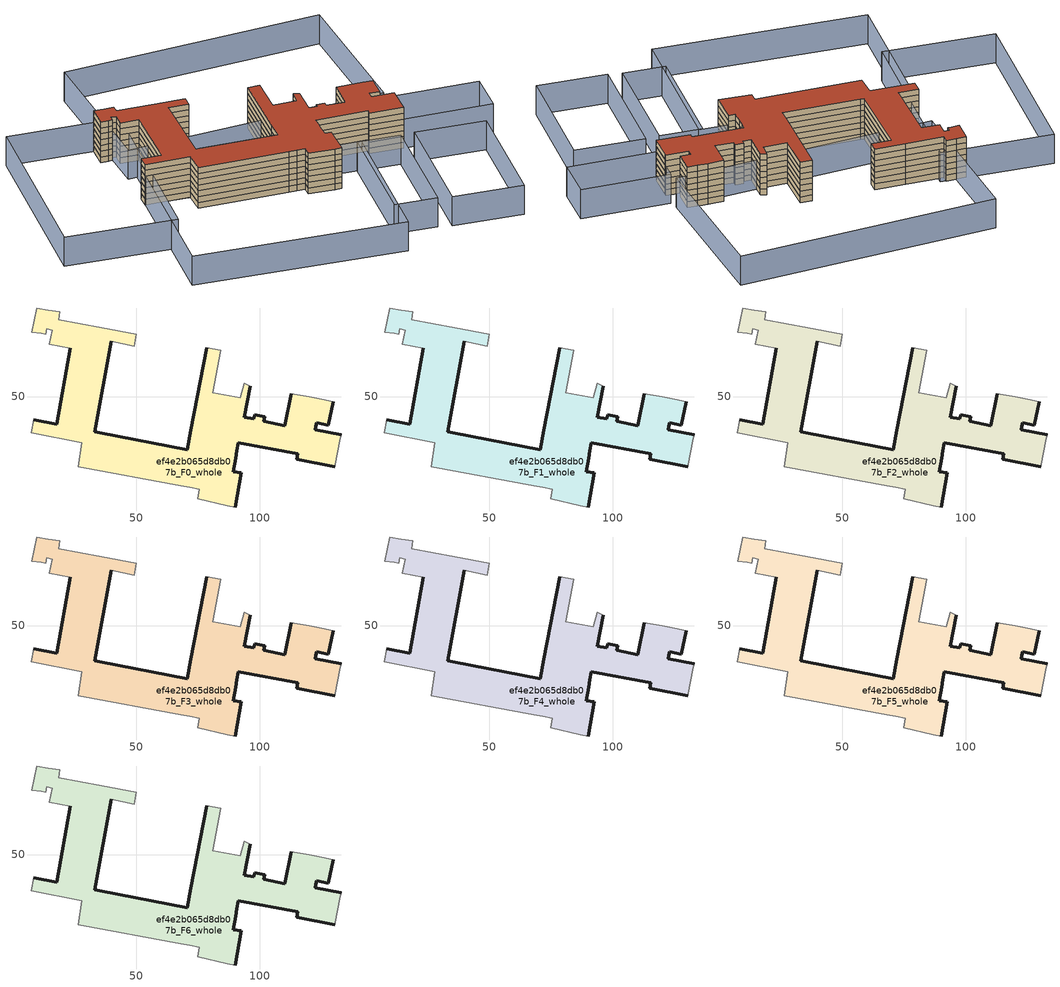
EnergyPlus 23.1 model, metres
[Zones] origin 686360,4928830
ef4e2b065d8db07b_F0_whole
 floor ground (EU_floor_Construction): 125.04,48.91 129.69,48.01 127.83,38.39 123.05,39.32 122.76,37.93 122.47,36.55 132.95,34.51 132.53,33.1 130.39,21.66 114.93,24.76 115.41,26.89 91.41,31.36 90.83,28.12 90.32,25.1 89.39,19.68 92.49,19.15 90.09,5.35 86.97,5.89 74.92,8.65 75.65,12.62 71.82,13.34 68.08,14.04 26.61,21.7 28.16,31.35 7.68,35.35 8.6,40.62 17.9,38.81 23.46,69.57 15.01,71.26 16.14,76.87 13.87,77.41 13.47,75.3 11.62,75.51 7.92,76.03 9.96,85.82 14.61,84.98 19.23,84.23 18.74,81.08 36.07,77.85 50.16,75.2 49.3,70.43 39.9,72.32 33.34,35.82 35.3,35.43 70.68,28.6 72.21,36.48 78.7,69.83 84.21,68.79 81.08,51.65 92.23,49.61 93.72,55.46 96.28,54.24 93.81,41.74 97.66,40.98 97.98,42.6 101.99,41.81 101.62,39.97 110.19,38.28 112.77,51.05 120.13,49.87 z0
 wall outside (EU_wall_Construction): 90.09,5.35 92.49,19.15 89.39,19.68 90.32,25.1 90.83,28.12 91.41,31.36 115.41,26.89 114.93,24.76 130.39,21.66 / 132.95,34.51 122.47,36.55 122.76,37.93 123.05,39.32 127.83,38.39 129.69,48.01 / 112.77,51.05 110.19,38.28 101.62,39.97 101.99,41.81 97.98,42.6 97.66,40.98 93.81,41.74 96.28,54.24 / 78.7,69.83 72.21,36.48 70.68,28.6 35.3,35.43 33.34,35.82 39.9,72.32 / 23.46,69.57 17.9,38.81 8.6,40.62 z0:3
 wall adiabatic (EU_wall_Construction): 130.39,21.66 132.53,33.1 132.95,34.51 / 129.69,48.01 125.04,48.91 120.13,49.87 112.77,51.05 / 96.28,54.24 93.72,55.46 92.23,49.61 81.08,51.65 84.21,68.79 78.7,69.83 / 39.9,72.32 49.3,70.43 50.16,75.2 36.07,77.85 18.74,81.08 19.23,84.23 14.61,84.98 9.96,85.82 7.92,76.03 11.62,75.51 13.47,75.3 13.87,77.41 16.14,76.87 15.01,71.26 23.46,69.57 / 8.6,40.62 7.68,35.35 28.16,31.35 26.61,21.7 68.08,14.04 71.82,13.34 75.65,12.62 74.92,8.65 86.97,5.89 90.09,5.35 z0:3
ef4e2b065d8db07b_F1_whole
 floor to ef4e2b065d8db07b_F0_whole (EU_floor_Construction): 125.04,48.91 129.69,48.01 127.83,38.39 123.05,39.32 122.76,37.93 122.47,36.55 132.95,34.51 132.53,33.1 130.39,21.66 114.93,24.76 115.41,26.89 91.41,31.36 90.83,28.12 90.32,25.1 89.39,19.68 92.49,19.15 90.09,5.35 86.97,5.89 74.92,8.65 75.65,12.62 71.82,13.34 68.08,14.04 26.61,21.7 28.16,31.35 7.68,35.35 8.6,40.62 17.9,38.81 23.46,69.57 15.01,71.26 16.14,76.87 13.87,77.41 13.47,75.3 11.62,75.51 7.92,76.03 9.96,85.82 14.61,84.98 19.23,84.23 18.74,81.08 36.07,77.85 50.16,75.2 49.3,70.43 39.9,72.32 33.34,35.82 35.3,35.43 70.68,28.6 72.21,36.48 78.7,69.83 84.21,68.79 81.08,51.65 92.23,49.61 93.72,55.46 96.28,54.24 93.81,41.74 97.66,40.98 97.98,42.6 101.99,41.81 101.62,39.97 110.19,38.28 112.77,51.05 120.13,49.87 z3
 wall outside (EU_wall_Construction): 90.09,5.35 92.49,19.15 89.39,19.68 90.32,25.1 90.83,28.12 91.41,31.36 115.41,26.89 114.93,24.76 130.39,21.66 / 132.95,34.51 122.47,36.55 122.76,37.93 123.05,39.32 127.83,38.39 129.69,48.01 / 112.77,51.05 110.19,38.28 101.62,39.97 101.99,41.81 97.98,42.6 97.66,40.98 93.81,41.74 96.28,54.24 / 78.7,69.83 72.21,36.48 70.68,28.6 35.3,35.43 33.34,35.82 39.9,72.32 / 23.46,69.57 17.9,38.81 8.6,40.62 z3:6
 wall adiabatic (EU_wall_Construction): 130.39,21.66 132.53,33.1 132.95,34.51 / 129.69,48.01 125.04,48.91 120.13,49.87 112.77,51.05 / 96.28,54.24 93.72,55.46 92.23,49.61 81.08,51.65 84.21,68.79 78.7,69.83 / 39.9,72.32 49.3,70.43 50.16,75.2 36.07,77.85 18.74,81.08 19.23,84.23 14.61,84.98 9.96,85.82 7.92,76.03 11.62,75.51 13.47,75.3 13.87,77.41 16.14,76.87 15.01,71.26 23.46,69.57 / 8.6,40.62 7.68,35.35 28.16,31.35 26.61,21.7 68.08,14.04 71.82,13.34 75.65,12.62 74.92,8.65 86.97,5.89 90.09,5.35 z3:6
ef4e2b065d8db07b_F2_whole
 floor to ef4e2b065d8db07b_F1_whole (EU_floor_Construction): 125.04,48.91 129.69,48.01 127.83,38.39 123.05,39.32 122.76,37.93 122.47,36.55 132.95,34.51 132.53,33.1 130.39,21.66 114.93,24.76 115.41,26.89 91.41,31.36 90.83,28.12 90.32,25.1 89.39,19.68 92.49,19.15 90.09,5.35 86.97,5.89 74.92,8.65 75.65,12.62 71.82,13.34 68.08,14.04 26.61,21.7 28.16,31.35 7.68,35.35 8.6,40.62 17.9,38.81 23.46,69.57 15.01,71.26 16.14,76.87 13.87,77.41 13.47,75.3 11.62,75.51 7.92,76.03 9.96,85.82 14.61,84.98 19.23,84.23 18.74,81.08 36.07,77.85 50.16,75.2 49.3,70.43 39.9,72.32 33.34,35.82 35.3,35.43 70.68,28.6 72.21,36.48 78.7,69.83 84.21,68.79 81.08,51.65 92.23,49.61 93.72,55.46 96.28,54.24 93.81,41.74 97.66,40.98 97.98,42.6 101.99,41.81 101.62,39.97 110.19,38.28 112.77,51.05 120.13,49.87 z6
 wall outside (EU_wall_Construction): 90.09,5.35 92.49,19.15 89.39,19.68 90.32,25.1 90.83,28.12 91.41,31.36 115.41,26.89 114.93,24.76 130.39,21.66 / 132.95,34.51 122.47,36.55 122.76,37.93 123.05,39.32 127.83,38.39 129.69,48.01 / 112.77,51.05 110.19,38.28 101.62,39.97 101.99,41.81 97.98,42.6 97.66,40.98 93.81,41.74 96.28,54.24 / 78.7,69.83 72.21,36.48 70.68,28.6 35.3,35.43 33.34,35.82 39.9,72.32 / 23.46,69.57 17.9,38.81 8.6,40.62 z6:9
 wall adiabatic (EU_wall_Construction): 130.39,21.66 132.53,33.1 132.95,34.51 / 129.69,48.01 125.04,48.91 120.13,49.87 112.77,51.05 / 96.28,54.24 93.72,55.46 92.23,49.61 81.08,51.65 84.21,68.79 78.7,69.83 / 39.9,72.32 49.3,70.43 50.16,75.2 36.07,77.85 18.74,81.08 19.23,84.23 14.61,84.98 9.96,85.82 7.92,76.03 11.62,75.51 13.47,75.3 13.87,77.41 16.14,76.87 15.01,71.26 23.46,69.57 / 8.6,40.62 7.68,35.35 28.16,31.35 26.61,21.7 68.08,14.04 71.82,13.34 75.65,12.62 74.92,8.65 86.97,5.89 90.09,5.35 z6:9
ef4e2b065d8db07b_F3_whole
 floor to ef4e2b065d8db07b_F2_whole (EU_floor_Construction): 125.04,48.91 129.69,48.01 127.83,38.39 123.05,39.32 122.76,37.93 122.47,36.55 132.95,34.51 132.53,33.1 130.39,21.66 114.93,24.76 115.41,26.89 91.41,31.36 90.83,28.12 90.32,25.1 89.39,19.68 92.49,19.15 90.09,5.35 86.97,5.89 74.92,8.65 75.65,12.62 71.82,13.34 68.08,14.04 26.61,21.7 28.16,31.35 7.68,35.35 8.6,40.62 17.9,38.81 23.46,69.57 15.01,71.26 16.14,76.87 13.87,77.41 13.47,75.3 11.62,75.51 7.92,76.03 9.96,85.82 14.61,84.98 19.23,84.23 18.74,81.08 36.07,77.85 50.16,75.2 49.3,70.43 39.9,72.32 33.34,35.82 35.3,35.43 70.68,28.6 72.21,36.48 78.7,69.83 84.21,68.79 81.08,51.65 92.23,49.61 93.72,55.46 96.28,54.24 93.81,41.74 97.66,40.98 97.98,42.6 101.99,41.81 101.62,39.97 110.19,38.28 112.77,51.05 120.13,49.87 z9
 wall outside (EU_wall_Construction): 90.09,5.35 92.49,19.15 89.39,19.68 90.32,25.1 90.83,28.12 91.41,31.36 115.41,26.89 114.93,24.76 130.39,21.66 / 132.95,34.51 122.47,36.55 122.76,37.93 123.05,39.32 127.83,38.39 129.69,48.01 / 112.77,51.05 110.19,38.28 101.62,39.97 101.99,41.81 97.98,42.6 97.66,40.98 93.81,41.74 96.28,54.24 / 78.7,69.83 72.21,36.48 70.68,28.6 35.3,35.43 33.34,35.82 39.9,72.32 / 23.46,69.57 17.9,38.81 8.6,40.62 z9:12
 wall adiabatic (EU_wall_Construction): 130.39,21.66 132.53,33.1 132.95,34.51 / 129.69,48.01 125.04,48.91 120.13,49.87 112.77,51.05 / 96.28,54.24 93.72,55.46 92.23,49.61 81.08,51.65 84.21,68.79 78.7,69.83 / 39.9,72.32 49.3,70.43 50.16,75.2 36.07,77.85 18.74,81.08 19.23,84.23 14.61,84.98 9.96,85.82 7.92,76.03 11.62,75.51 13.47,75.3 13.87,77.41 16.14,76.87 15.01,71.26 23.46,69.57 / 8.6,40.62 7.68,35.35 28.16,31.35 26.61,21.7 68.08,14.04 71.82,13.34 75.65,12.62 74.92,8.65 86.97,5.89 90.09,5.35 z9:12
ef4e2b065d8db07b_F4_whole
 floor to ef4e2b065d8db07b_F3_whole (EU_floor_Construction): 125.04,48.91 129.69,48.01 127.83,38.39 123.05,39.32 122.76,37.93 122.47,36.55 132.95,34.51 132.53,33.1 130.39,21.66 114.93,24.76 115.41,26.89 91.41,31.36 90.83,28.12 90.32,25.1 89.39,19.68 92.49,19.15 90.09,5.35 86.97,5.89 74.92,8.65 75.65,12.62 71.82,13.34 68.08,14.04 26.61,21.7 28.16,31.35 7.68,35.35 8.6,40.62 17.9,38.81 23.46,69.57 15.01,71.26 16.14,76.87 13.87,77.41 13.47,75.3 11.62,75.51 7.92,76.03 9.96,85.82 14.61,84.98 19.23,84.23 18.74,81.08 36.07,77.85 50.16,75.2 49.3,70.43 39.9,72.32 33.34,35.82 35.3,35.43 70.68,28.6 72.21,36.48 78.7,69.83 84.21,68.79 81.08,51.65 92.23,49.61 93.72,55.46 96.28,54.24 93.81,41.74 97.66,40.98 97.98,42.6 101.99,41.81 101.62,39.97 110.19,38.28 112.77,51.05 120.13,49.87 z12
 wall outside (EU_wall_Construction): 90.09,5.35 92.49,19.15 89.39,19.68 90.32,25.1 90.83,28.12 91.41,31.36 115.41,26.89 114.93,24.76 130.39,21.66 / 132.95,34.51 122.47,36.55 122.76,37.93 123.05,39.32 127.83,38.39 129.69,48.01 / 112.77,51.05 110.19,38.28 101.62,39.97 101.99,41.81 97.98,42.6 97.66,40.98 93.81,41.74 96.28,54.24 / 78.7,69.83 72.21,36.48 70.68,28.6 35.3,35.43 33.34,35.82 39.9,72.32 / 23.46,69.57 17.9,38.81 8.6,40.62 z12:15
 wall adiabatic (EU_wall_Construction): 130.39,21.66 132.53,33.1 132.95,34.51 / 129.69,48.01 125.04,48.91 120.13,49.87 112.77,51.05 / 96.28,54.24 93.72,55.46 92.23,49.61 81.08,51.65 84.21,68.79 78.7,69.83 / 39.9,72.32 49.3,70.43 50.16,75.2 36.07,77.85 18.74,81.08 19.23,84.23 14.61,84.98 9.96,85.82 7.92,76.03 11.62,75.51 13.47,75.3 13.87,77.41 16.14,76.87 15.01,71.26 23.46,69.57 / 8.6,40.62 7.68,35.35 28.16,31.35 26.61,21.7 68.08,14.04 71.82,13.34 75.65,12.62 74.92,8.65 86.97,5.89 90.09,5.35 z12:15
ef4e2b065d8db07b_F5_whole
 floor to ef4e2b065d8db07b_F4_whole (EU_floor_Construction): 125.04,48.91 129.69,48.01 127.83,38.39 123.05,39.32 122.76,37.93 122.47,36.55 132.95,34.51 132.53,33.1 130.39,21.66 114.93,24.76 115.41,26.89 91.41,31.36 90.83,28.12 90.32,25.1 89.39,19.68 92.49,19.15 90.09,5.35 86.97,5.89 74.92,8.65 75.65,12.62 71.82,13.34 68.08,14.04 26.61,21.7 28.16,31.35 7.68,35.35 8.6,40.62 17.9,38.81 23.46,69.57 15.01,71.26 16.14,76.87 13.87,77.41 13.47,75.3 11.62,75.51 7.92,76.03 9.96,85.82 14.61,84.98 19.23,84.23 18.74,81.08 36.07,77.85 50.16,75.2 49.3,70.43 39.9,72.32 33.34,35.82 35.3,35.43 70.68,28.6 72.21,36.48 78.7,69.83 84.21,68.79 81.08,51.65 92.23,49.61 93.72,55.46 96.28,54.24 93.81,41.74 97.66,40.98 97.98,42.6 101.99,41.81 101.62,39.97 110.19,38.28 112.77,51.05 120.13,49.87 z15
 wall outside (EU_wall_Construction): 90.09,5.35 92.49,19.15 89.39,19.68 90.32,25.1 90.83,28.12 91.41,31.36 115.41,26.89 114.93,24.76 130.39,21.66 / 132.95,34.51 122.47,36.55 122.76,37.93 123.05,39.32 127.83,38.39 129.69,48.01 / 112.77,51.05 110.19,38.28 101.62,39.97 101.99,41.81 97.98,42.6 97.66,40.98 93.81,41.74 96.28,54.24 / 78.7,69.83 72.21,36.48 70.68,28.6 35.3,35.43 33.34,35.82 39.9,72.32 / 23.46,69.57 17.9,38.81 8.6,40.62 z15:18
 wall adiabatic (EU_wall_Construction): 130.39,21.66 132.53,33.1 132.95,34.51 / 129.69,48.01 125.04,48.91 120.13,49.87 112.77,51.05 / 96.28,54.24 93.72,55.46 92.23,49.61 81.08,51.65 84.21,68.79 78.7,69.83 / 39.9,72.32 49.3,70.43 50.16,75.2 36.07,77.85 18.74,81.08 19.23,84.23 14.61,84.98 9.96,85.82 7.92,76.03 11.62,75.51 13.47,75.3 13.87,77.41 16.14,76.87 15.01,71.26 23.46,69.57 / 8.6,40.62 7.68,35.35 28.16,31.35 26.61,21.7 68.08,14.04 71.82,13.34 75.65,12.62 74.92,8.65 86.97,5.89 90.09,5.35 z15:18
ef4e2b065d8db07b_F6_whole
 floor to ef4e2b065d8db07b_F5_whole (EU_floor_Construction): 125.04,48.91 129.69,48.01 127.83,38.39 123.05,39.32 122.76,37.93 122.47,36.55 132.95,34.51 132.53,33.1 130.39,21.66 114.93,24.76 115.41,26.89 91.41,31.36 90.83,28.12 90.32,25.1 89.39,19.68 92.49,19.15 90.09,5.35 86.97,5.89 74.92,8.65 75.65,12.62 71.82,13.34 68.08,14.04 26.61,21.7 28.16,31.35 7.68,35.35 8.6,40.62 17.9,38.81 23.46,69.57 15.01,71.26 16.14,76.87 13.87,77.41 13.47,75.3 11.62,75.51 7.92,76.03 9.96,85.82 14.61,84.98 19.23,84.23 18.74,81.08 36.07,77.85 50.16,75.2 49.3,70.43 39.9,72.32 33.34,35.82 35.3,35.43 70.68,28.6 72.21,36.48 78.7,69.83 84.21,68.79 81.08,51.65 92.23,49.61 93.72,55.46 96.28,54.24 93.81,41.74 97.66,40.98 97.98,42.6 101.99,41.81 101.62,39.97 110.19,38.28 112.77,51.05 120.13,49.87 z18
 wall outside (EU_wall_Construction): 90.09,5.35 92.49,19.15 89.39,19.68 90.32,25.1 90.83,28.12 91.41,31.36 115.41,26.89 114.93,24.76 130.39,21.66 / 132.95,34.51 122.47,36.55 122.76,37.93 123.05,39.32 127.83,38.39 129.69,48.01 / 112.77,51.05 110.19,38.28 101.62,39.97 101.99,41.81 97.98,42.6 97.66,40.98 93.81,41.74 96.28,54.24 / 78.7,69.83 72.21,36.48 70.68,28.6 35.3,35.43 33.34,35.82 39.9,72.32 / 23.46,69.57 17.9,38.81 8.6,40.62 z18:21
 wall adiabatic (EU_wall_Construction): 130.39,21.66 132.53,33.1 132.95,34.51 / 129.69,48.01 125.04,48.91 120.13,49.87 112.77,51.05 / 96.28,54.24 93.72,55.46 92.23,49.61 81.08,51.65 84.21,68.79 78.7,69.83 / 39.9,72.32 49.3,70.43 50.16,75.2 36.07,77.85 18.74,81.08 19.23,84.23 14.61,84.98 9.96,85.82 7.92,76.03 11.62,75.51 13.47,75.3 13.87,77.41 16.14,76.87 15.01,71.26 23.46,69.57 / 8.6,40.62 7.68,35.35 28.16,31.35 26.61,21.7 68.08,14.04 71.82,13.34 75.65,12.62 74.92,8.65 86.97,5.89 90.09,5.35 z18:21
 roof outside (EU_roof_Construction): 130.39,21.66 132.53,33.1 132.95,34.51 122.47,36.55 122.76,37.93 123.05,39.32 127.83,38.39 129.69,48.01 125.04,48.91 120.13,49.87 112.77,51.05 110.19,38.28 101.62,39.97 101.99,41.81 97.98,42.6 97.66,40.98 93.81,41.74 96.28,54.24 93.72,55.46 92.23,49.61 81.08,51.65 84.21,68.79 78.7,69.83 72.21,36.48 70.68,28.6 35.3,35.43 33.34,35.82 39.9,72.32 49.3,70.43 50.16,75.2 36.07,77.85 18.74,81.08 19.23,84.23 14.61,84.98 9.96,85.82 7.92,76.03 11.62,75.51 13.47,75.3 13.87,77.41 16.14,76.87 15.01,71.26 23.46,69.57 17.9,38.81 8.6,40.62 7.68,35.35 28.16,31.35 26.61,21.7 68.08,14.04 71.82,13.34 75.65,12.62 74.92,8.65 86.97,5.89 90.09,5.35 92.49,19.15 89.39,19.68 90.32,25.1 90.83,28.12 91.41,31.36 115.41,26.89 114.93,24.76 z21
shading: -48.58,8.09 -29.53,94.53 / -29.53,94.53 21.64,83.25 / 21.64,83.25 2.6,-3.18 / 2.6,-3.18 -48.58,8.09 / 116.95,-45.97 128.92,9.59 / 128.92,9.59 161.34,2.6 / 161.34,2.6 149.37,-52.95 / 149.37,-52.95 116.95,-45.97 / 122.65,10.55 111.02,-43.55 / 111.02,-43.55 91.41,-39.34 / 91.41,-39.34 103.04,14.77 / 103.04,14.77 122.65,10.55 / 90.03,-54.72 -7.33,-33.48 / -7.33,-33.48 7.78,35.79 / 7.78,35.79 105.14,14.55 / 105.14,14.55 90.03,-54.72 / 171.07,13.49 130.24,21.69 / 130.24,21.69 134.18,41.28 / 134.18,41.28 175.01,33.07 / 175.01,33.07 171.07,13.49 / 133.56,45.27 11.78,58.07 / 11.78,58.07 19.26,129.22 / 19.26,129.22 141.04,116.41 / 141.04,116.41 133.56,45.27 z0:15
[Building]
EU S2 Campaign: North Axis=0; Terrain=City; Solar Distribution=FullExterior
[Site:Location]
Bologna: Latitude=44.5; Longitude=11.25; Time Zone=1; Elevation=37
[SizingPeriod:WeatherFileDays]
AnnualSizingPeriod: Begin Month=1; Begin Day of Month=1; End Month=12; End Day of Month=31; Day of Week for Start Day=Monday; Use Weather File Daylight Saving Period=No; Use Weather File Rain and Snow Indicators=No
[MATERIAL]
EU_InternalMass_Material: Roughness=MediumRough; Thickness=0.1; Conductivity=1; Density=1800; Specific Heat=900; Thermal Absorptance=0.9; Solar Absorptance=0.7; Visible Absorptance=0.7
[MATERIAL:NOMASS] Roughness=MediumRough; Thermal Absorptance=0.9; Solar Absorptance=0.7; Visible Absorptance=0.7
Name | Thermal Resistance
EU_wall_NoMass | 0.905828
EU_roof_NoMass | 0.37593
EU_floor_NoMass | 0.67114
[CONSTRUCTION]
EU_wall_Construction: EU_wall_NoMass
EU_roof_Construction: EU_roof_NoMass
EU_floor_Construction: EU_floor_NoMass
EU_InternalMass_Construction: EU_InternalMass_Material
[ZONE] Type=1; Multiplier=1; Ceiling Height=autocalculate; Floor Area=autocalculate; Part of Total Floor Area=Yes
Name | Volume
ef4e2b065d8db07b_F0_whole | 9853.02
ef4e2b065d8db07b_F1_whole; ef4e2b065d8db07b_F2_whole; ef4e2b065d8db07b_F3_whole; ef4e2b065d8db07b_F4_whole; ef4e2b065d8db07b_F5_whole; ef4e2b065d8db07b_F6_whole | 9853.01
[INTERNALMASS] Construction=EU_InternalMass_Construction; Surface Area=3284.34
Name | Zone or ZoneList
ef4e2b065d8db07b_F0_whole_EU_InternalMass | ef4e2b065d8db07b_F0_whole
ef4e2b065d8db07b_F1_whole_EU_InternalMass | ef4e2b065d8db07b_F1_whole
ef4e2b065d8db07b_F2_whole_EU_InternalMass | ef4e2b065d8db07b_F2_whole
ef4e2b065d8db07b_F3_whole_EU_InternalMass | ef4e2b065d8db07b_F3_whole
ef4e2b065d8db07b_F4_whole_EU_InternalMass | ef4e2b065d8db07b_F4_whole
ef4e2b065d8db07b_F5_whole_EU_InternalMass | ef4e2b065d8db07b_F5_whole
ef4e2b065d8db07b_F6_whole_EU_InternalMass | ef4e2b065d8db07b_F6_whole
[OTHEREQUIPMENT] Fuel Type=Electricity; Design Level Calculation Method=Watts/Area; Power per Zone Floor Area=1; Fraction Latent=0; Fraction Radiant=0; Fraction Lost=0; Carbon Dioxide Generation Rate=0; EndUse Subcategory=EU_Step8_InternalGains
Name | Zone or ZoneList or Space or SpaceList | Schedule
EU_Step8_InternalGain_ef4e2b065d8db07b_F0_whole_f000 | ef4e2b065d8db07b_F0_whole | EU_Step8_GainSchedule_ef4e2b065d8db07b_F0_whole_f000
EU_Step8_InternalGain_ef4e2b065d8db07b_F1_whole_f000 | ef4e2b065d8db07b_F1_whole | EU_Step8_GainSchedule_ef4e2b065d8db07b_F1_whole_f000
EU_Step8_InternalGain_ef4e2b065d8db07b_F2_whole_f000 | ef4e2b065d8db07b_F2_whole | EU_Step8_GainSchedule_ef4e2b065d8db07b_F2_whole_f000
EU_Step8_InternalGain_ef4e2b065d8db07b_F3_whole_f000 | ef4e2b065d8db07b_F3_whole | EU_Step8_GainSchedule_ef4e2b065d8db07b_F3_whole_f000
EU_Step8_InternalGain_ef4e2b065d8db07b_F4_whole_f000 | ef4e2b065d8db07b_F4_whole | EU_Step8_GainSchedule_ef4e2b065d8db07b_F4_whole_f000
EU_Step8_InternalGain_ef4e2b065d8db07b_F5_whole_f000 | ef4e2b065d8db07b_F5_whole | EU_Step8_GainSchedule_ef4e2b065d8db07b_F5_whole_f000
EU_Step8_InternalGain_ef4e2b065d8db07b_F6_whole_f000 | ef4e2b065d8db07b_F6_whole | EU_Step8_GainSchedule_ef4e2b065d8db07b_F6_whole_f000
[ZONEVENTILATION:DESIGNFLOWRATE] Schedule=EU_AlwaysOn; Design Flow Rate Calculation Method=AirChanges/Hour; Air Changes per Hour=0.73129; Ventilation Type=Natural; Fan Pressure Rise=0; Fan Total Efficiency=1; Constant Term Coefficient=1; Temperature Term Coefficient=0; Velocity Term Coefficient=0; Velocity Squared Term Coefficient=0; Minimum Indoor Temperature=-100; Maximum Indoor Temperature=100; Delta Temperature=-100; Minimum Outdoor Temperature=-100; Maximum Outdoor Temperature=100; Maximum Wind Speed=40
Name | Zone or ZoneList or Space or SpaceList
EU_ConstantAir_ef4e2b065d8db07b_F0_whole | ef4e2b065d8db07b_F0_whole
EU_ConstantAir_ef4e2b065d8db07b_F1_whole | ef4e2b065d8db07b_F1_whole
EU_ConstantAir_ef4e2b065d8db07b_F2_whole | ef4e2b065d8db07b_F2_whole
EU_ConstantAir_ef4e2b065d8db07b_F3_whole | ef4e2b065d8db07b_F3_whole
EU_ConstantAir_ef4e2b065d8db07b_F4_whole | ef4e2b065d8db07b_F4_whole
EU_ConstantAir_ef4e2b065d8db07b_F5_whole | ef4e2b065d8db07b_F5_whole
EU_ConstantAir_ef4e2b065d8db07b_F6_whole | ef4e2b065d8db07b_F6_whole
[HVACTEMPLATE:THERMOSTAT] Constant Heating Setpoint=20; Constant Cooling Setpoint=50
EU_HeatOnly_ef4e2b065d8db07b_F0_whole; EU_HeatOnly_ef4e2b065d8db07b_F1_whole; EU_HeatOnly_ef4e2b065d8db07b_F2_whole; EU_HeatOnly_ef4e2b065d8db07b_F3_whole; EU_HeatOnly_ef4e2b065d8db07b_F4_whole; EU_HeatOnly_ef4e2b065d8db07b_F5_whole; EU_HeatOnly_ef4e2b065d8db07b_F6_whole
[HVACTEMPLATE:ZONE:IDEALLOADSAIRSYSTEM] System Availability Schedule=EU_AlwaysOn; Maximum Heating Supply Air Temperature=50; Minimum Cooling Supply Air Temperature=13; Maximum Heating Supply Air Humidity Ratio=0.0156; Minimum Cooling Supply Air Humidity Ratio=0.0077; Heating Limit=NoLimit; Cooling Limit=NoLimit; Heating Availability Schedule=EU_AlwaysOn; Cooling Availability Schedule=EU_CoolingOff; Dehumidification Control Type=ConstantSensibleHeatRatio; Cooling Sensible Heat Ratio=0.7; Dehumidification Setpoint=60; Humidification Control Type=None; Humidification Setpoint=30; Outdoor Air Method=None; Outdoor Air Flow Rate per Person=0.00944; Outdoor Air Flow Rate per Zone Floor Area=0; Outdoor Air Flow Rate per Zone=0; Demand Controlled Ventilation Type=None; Outdoor Air Economizer Type=NoEconomizer; Heat Recovery Type=None; Sensible Heat Recovery Effectiveness=0.7; Latent Heat Recovery Effectiveness=0.65
Name | Template Thermostat
ef4e2b065d8db07b_F0_whole | EU_HeatOnly_ef4e2b065d8db07b_F0_whole
ef4e2b065d8db07b_F1_whole | EU_HeatOnly_ef4e2b065d8db07b_F1_whole
ef4e2b065d8db07b_F2_whole | EU_HeatOnly_ef4e2b065d8db07b_F2_whole
ef4e2b065d8db07b_F3_whole | EU_HeatOnly_ef4e2b065d8db07b_F3_whole
ef4e2b065d8db07b_F4_whole | EU_HeatOnly_ef4e2b065d8db07b_F4_whole
ef4e2b065d8db07b_F5_whole | EU_HeatOnly_ef4e2b065d8db07b_F5_whole
ef4e2b065d8db07b_F6_whole | EU_HeatOnly_ef4e2b065d8db07b_F6_whole
[SIZING:ZONE] Zone Cooling Design Supply Air Temperature Input Method=SupplyAirTemperature; Zone Cooling Design Supply Air Temperature=13; Zone Heating Design Supply Air Temperature Input Method=SupplyAirTemperature; Zone Heating Design Supply Air Temperature=50; Zone Cooling Design Supply Air Humidity Ratio=0.008; Zone Heating Design Supply Air Humidity Ratio=0.008; Cooling Design Air Flow Method=DesignDay; Cooling Design Air Flow Rate=0; Cooling Minimum Air Flow per Zone Floor Area=0.000762; Cooling Minimum Air Flow=0; Cooling Minimum Air Flow Fraction=0.2; Heating Design Air Flow Method=DesignDay; Heating Design Air Flow Rate=0; Heating Maximum Air Flow per Zone Floor Area=0.002032; Heating Maximum Air Flow=0.141576; Heating Maximum Air Flow Fraction=0.3; Account for Dedicated Outdoor Air System=No; Dedicated Outdoor Air System Control Strategy=NeutralSupplyAir; Dedicated Outdoor Air Low Setpoint Temperature for Design=autosize; Dedicated Outdoor Air High Setpoint Temperature for Design=autosize; Zone Load Sizing Method=Sensible Load Only No Latent Load; Zone Latent Cooling Design Supply Air Humidity Ratio Input Method=HumidityRatioDifference; Zone Cooling Design Supply Air Humidity Ratio Difference=0.005; Zone Latent Heating Design Supply Air Humidity Ratio Input Method=HumidityRatioDifference; Zone Humidification Design Supply Air Humidity Ratio Difference=0.005
ef4e2b065d8db07b_F0_whole; ef4e2b065d8db07b_F1_whole; ef4e2b065d8db07b_F2_whole; ef4e2b065d8db07b_F3_whole; ef4e2b065d8db07b_F4_whole; ef4e2b065d8db07b_F5_whole; ef4e2b065d8db07b_F6_whole
[SCHEDULE:CONSTANT]
Name | Hourly Value
EU_AlwaysOn | 1
EU_CoolingOff | 0
[SCHEDULE:FILE] Column Number=1; Rows to Skip at Top=0; Number of Hours of Data=8760; Column Separator=Comma; Interpolate to Timestep=No; Minutes per Item=60; Adjust Schedule for Daylight Savings=Yes
Name | File
EU_Step8_GainSchedule_ef4e2b065d8db07b_F0_whole_f000 | ../../schedules/ef4e2b065d8db07b/ef4e2b065d8db07b_F0_whole_f000_gain.csv
EU_Step8_GainSchedule_ef4e2b065d8db07b_F1_whole_f000 | ../../schedules/ef4e2b065d8db07b/ef4e2b065d8db07b_F1_whole_f000_gain.csv
EU_Step8_GainSchedule_ef4e2b065d8db07b_F2_whole_f000 | ../../schedules/ef4e2b065d8db07b/ef4e2b065d8db07b_F2_whole_f000_gain.csv
EU_Step8_GainSchedule_ef4e2b065d8db07b_F3_whole_f000 | ../../schedules/ef4e2b065d8db07b/ef4e2b065d8db07b_F3_whole_f000_gain.csv
EU_Step8_GainSchedule_ef4e2b065d8db07b_F4_whole_f000 | ../../schedules/ef4e2b065d8db07b/ef4e2b065d8db07b_F4_whole_f000_gain.csv
EU_Step8_GainSchedule_ef4e2b065d8db07b_F5_whole_f000 | ../../schedules/ef4e2b065d8db07b/ef4e2b065d8db07b_F5_whole_f000_gain.csv
EU_Step8_GainSchedule_ef4e2b065d8db07b_F6_whole_f000 | ../../schedules/ef4e2b065d8db07b/ef4e2b065d8db07b_F6_whole_f000_gain.csv
